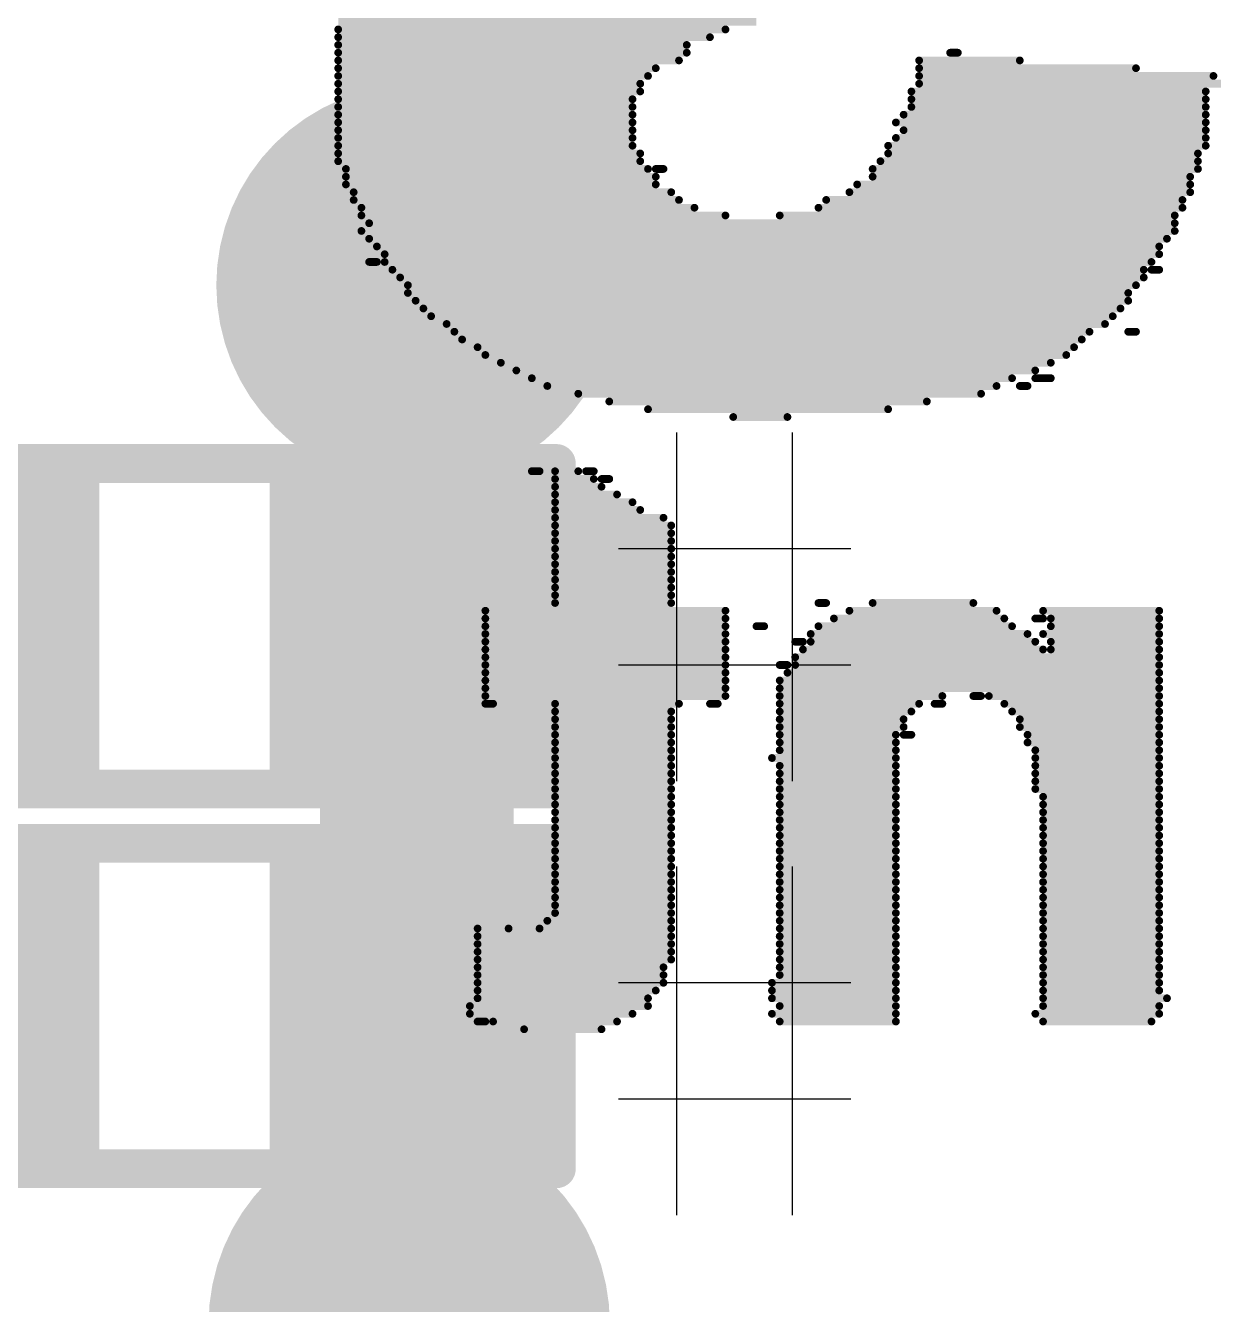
# Model space of a CAD drawing. Header units: millimetres. Extents: x 2.17 to 4.96, y 1.49 to 4.34.
# Drawn here: x 3.1675 to 3.3208, y 3.2885 to 3.4535 of the extents above; entities that cross this region are included whole.
import ezdxf

# ---------------------------------------------------------------- set-up
doc = ezdxf.new("R2010")
doc.units = ezdxf.units.MM
doc.header["$MEASUREMENT"] = 0
for name, color, linetype in [('BottomLayer', 5, 'Continuous'), ('BottomOverlay', 54, 'Continuous'), ('InternalPlane1', 76, 'Continuous'), ('InternalPlane2', 16, 'Continuous'), ('Mechanical2', 216, 'Continuous'), ('MultiLayer', 9, 'Continuous'), ('TopLayer', 1, 'Continuous'), ('TopOverlay', 2, 'Continuous'), ('TopPaste', 8, 'Continuous'), ('TopSolder', 216, 'Continuous'), ('ViaHoleLayer', 16, 'Continuous')]:
    doc.layers.add(name, color=color, linetype=linetype)

# ---------------------------------------------------------------- blocks, each defined once
blk = doc.blocks.new('R__0603_20')
at = {"layer": 'TopLayer'}
for points in [[(-0.045, 0.0175), (-0.045, -0.0175), (-0.015, 0.0175), (-0.015, -0.0175)], [(0.015, 0.0175), (0.015, -0.0175), (0.045, 0.0175), (0.045, -0.0175)]]:
    blk.add_solid(points, dxfattribs=at)
at = {"layer": 'TopOverlay', "const_width": 0.005}
for points in [[(-0.048, 0.021), (0.048, 0.021)], [(-0.048, -0.021), (-0.048, 0.021)], [(0.048, -0.021), (0.048, 0.021)], [(-0.048, -0.021), (0.048, -0.021)]]:
    blk.add_lwpolyline(points, dxfattribs=at)
at = {"layer": 'TopOverlay', "const_width": 0.0025}
for points in [[(-0.04925, 0.021, 1), (-0.04675, 0.021, 1)], [(-0.04925, 0.021, 1), (-0.04675, 0.021, 1)], [(0.04675, 0.021, 1), (0.04925, 0.021, 1)], [(0.04675, 0.021, 1), (0.04925, 0.021, 1)], [(-0.04925, -0.021, 1), (-0.04675, -0.021, 1)], [(-0.04925, -0.021, 1), (-0.04675, -0.021, 1)], [(0.04675, -0.021, 1), (0.04925, -0.021, 1)], [(0.04675, -0.021, 1), (0.04925, -0.021, 1)]]:
    blk.add_lwpolyline(points, format="xyb", close=True, dxfattribs=at)
at = {"layer": 'TopPaste'}
for points in [[(-0.045, 0.0175), (-0.045, -0.0175), (-0.015, 0.0175), (-0.015, -0.0175)], [(0.015, 0.0175), (0.015, -0.0175), (0.045, 0.0175), (0.045, -0.0175)]]:
    blk.add_solid(points, dxfattribs=at)
at = {"layer": 'TopSolder'}
for points in [[(-0.049, 0.0215), (-0.049, -0.0215), (-0.011, 0.0215), (-0.011, -0.0215)], [(0.011, 0.0215), (0.011, -0.0215), (0.049, 0.0215), (0.049, -0.0215)]]:
    blk.add_solid(points, dxfattribs=at)
blk = doc.blocks.new('R__0603_24')
at = {"layer": 'TopLayer'}
for points in [[(-0.045, 0.0175), (-0.045, -0.0175), (-0.015, 0.0175), (-0.015, -0.0175)], [(0.015, 0.0175), (0.015, -0.0175), (0.045, 0.0175), (0.045, -0.0175)]]:
    blk.add_solid(points, dxfattribs=at)
at = {"layer": 'TopOverlay', "const_width": 0.005}
for points in [[(-0.048, 0.021), (0.048, 0.021)], [(-0.048, -0.021), (-0.048, 0.021)], [(0.048, -0.021), (0.048, 0.021)], [(-0.048, -0.021), (0.048, -0.021)]]:
    blk.add_lwpolyline(points, dxfattribs=at)
at = {"layer": 'TopOverlay', "const_width": 0.0025}
for points in [[(-0.04925, 0.021, 1), (-0.04675, 0.021, 1)], [(-0.04925, 0.021, 1), (-0.04675, 0.021, 1)], [(0.04675, 0.021, 1), (0.04925, 0.021, 1)], [(0.04675, 0.021, 1), (0.04925, 0.021, 1)], [(-0.04925, -0.021, 1), (-0.04675, -0.021, 1)], [(-0.04925, -0.021, 1), (-0.04675, -0.021, 1)], [(0.04675, -0.021, 1), (0.04925, -0.021, 1)], [(0.04675, -0.021, 1), (0.04925, -0.021, 1)]]:
    blk.add_lwpolyline(points, format="xyb", close=True, dxfattribs=at)
at = {"layer": 'TopPaste'}
for points in [[(-0.045, 0.0175), (-0.045, -0.0175), (-0.015, 0.0175), (-0.015, -0.0175)], [(0.015, 0.0175), (0.015, -0.0175), (0.045, 0.0175), (0.045, -0.0175)]]:
    blk.add_solid(points, dxfattribs=at)
at = {"layer": 'TopSolder'}
for points in [[(-0.049, 0.0215), (-0.049, -0.0215), (-0.011, 0.0215), (-0.011, -0.0215)], [(0.011, 0.0215), (0.011, -0.0215), (0.049, 0.0215), (0.049, -0.0215)]]:
    blk.add_solid(points, dxfattribs=at)

msp = doc.modelspace()

# ---------------------------------------------------------------- linework, layer by layer
at = {"layer": 'BottomLayer', "const_width": 0.01181}
for points in [[(3.21209, 3.42, 1), (3.22391, 3.42, 1)], [(3.21109, 3.286, 1), (3.22291, 3.286, 1)]]:
    msp.add_lwpolyline(points, format="xyb", close=True, dxfattribs=at)
at = {"layer": 'BottomOverlay', "const_width": 0.001}
for points in [[(3.20783, 3.454), (3.26183, 3.454)], [(3.20783, 3.453), (3.25783, 3.453)], [(3.20783, 3.452), (3.25583, 3.452)], [(3.20783, 3.451), (3.25283, 3.451)], [(3.20783, 3.45), (3.25283, 3.45)], [(3.28683, 3.45), (3.28783, 3.45)], [(3.20783, 3.449), (3.25183, 3.449)], [(3.28283, 3.449), (3.29583, 3.449)], [(3.20783, 3.448), (3.24883, 3.448)], [(3.20783, 3.447), (3.24783, 3.447)], [(3.28283, 3.448), (3.31083, 3.448)], [(3.28283, 3.447), (3.32083, 3.447)], [(3.20783, 3.446), (3.24683, 3.446)], [(3.20783, 3.445), (3.24683, 3.445)], [(3.28183, 3.445), (3.31983, 3.445)], [(3.28283, 3.446), (3.32183, 3.446)], [(3.20783, 3.444), (3.24583, 3.444)], [(3.28183, 3.444), (3.31983, 3.444)], [(3.20783, 3.443), (3.24583, 3.443)], [(3.20783, 3.442), (3.24583, 3.442)], [(3.28083, 3.442), (3.31983, 3.442)], [(3.28183, 3.443), (3.31983, 3.443)], [(3.20783, 3.441), (3.24583, 3.441)], [(3.20783, 3.44), (3.24583, 3.44)], [(3.27983, 3.441), (3.31983, 3.441)], [(3.28083, 3.44), (3.31983, 3.44)], [(3.20783, 3.439), (3.24583, 3.439)], [(3.27983, 3.439), (3.31983, 3.439)], [(3.20783, 3.438), (3.24583, 3.438)], [(3.20783, 3.437), (3.24683, 3.437)], [(3.27883, 3.438), (3.31983, 3.438)], [(3.27883, 3.437), (3.31883, 3.437)], [(3.20783, 3.436), (3.24683, 3.436)], [(3.20883, 3.435), (3.24783, 3.435)], [(3.24883, 3.435), (3.24983, 3.435)], [(3.27683, 3.435), (3.31883, 3.435)], [(3.27783, 3.436), (3.31883, 3.436)], [(3.20883, 3.434), (3.24883, 3.434)], [(3.27683, 3.434), (3.31783, 3.434)], [(3.20883, 3.433), (3.24883, 3.433)], [(3.20983, 3.432), (3.25083, 3.432)], [(3.27383, 3.432), (3.31783, 3.432)], [(3.27483, 3.433), (3.31783, 3.433)], [(3.20983, 3.431), (3.25183, 3.431)], [(3.21083, 3.43), (3.25383, 3.43)], [(3.26983, 3.43), (3.31683, 3.43)], [(3.27083, 3.431), (3.31683, 3.431)], [(3.21083, 3.429), (3.25783, 3.429)], [(3.26483, 3.429), (3.31583, 3.429)], [(3.21083, 3.427), (3.31583, 3.427)], [(3.21183, 3.428), (3.31583, 3.428)], [(3.21183, 3.426), (3.31483, 3.426)], [(3.21283, 3.425), (3.31383, 3.425)], [(3.21383, 3.424), (3.31383, 3.424)], [(3.21183, 3.423), (3.21283, 3.423)], [(3.21383, 3.423), (3.31283, 3.423)], [(3.21483, 3.422), (3.31183, 3.422)], [(3.31283, 3.422), (3.31383, 3.422)], [(3.21583, 3.421), (3.31183, 3.421)], [(3.21683, 3.42), (3.31083, 3.42)], [(3.21683, 3.419), (3.30983, 3.419)], [(3.21783, 3.418), (3.30983, 3.418)], [(3.21883, 3.417), (3.30883, 3.417)], [(3.21983, 3.416), (3.30783, 3.416)], [(3.22183, 3.415), (3.30683, 3.415)], [(3.22283, 3.414), (3.30483, 3.414)], [(3.30983, 3.414), (3.31083, 3.414)], [(3.22383, 3.413), (3.30383, 3.413)], [(3.22583, 3.412), (3.30283, 3.412)], [(3.22683, 3.411), (3.30183, 3.411)], [(3.22883, 3.41), (3.29983, 3.41)], [(3.23083, 3.409), (3.29783, 3.409)], [(3.23283, 3.408), (3.29483, 3.408)], [(3.23483, 3.407), (3.29283, 3.407)], [(3.29583, 3.407), (3.29683, 3.407)], [(3.29783, 3.408), (3.29983, 3.408)], [(3.23883, 3.406), (3.29083, 3.406)], [(3.24283, 3.405), (3.28383, 3.405)], [(3.24783, 3.404), (3.27883, 3.404)], [(3.25883, 3.403), (3.26583, 3.403)], [(3.23283, 3.396), (3.23383, 3.396)], [(3.23583, 3.396), (3.23883, 3.396)], [(3.23983, 3.396), (3.24083, 3.396)], [(3.23583, 3.395), (3.24083, 3.395)], [(3.23583, 3.394), (3.24183, 3.394)], [(3.24183, 3.395), (3.24283, 3.395)], [(3.23583, 3.393), (3.24383, 3.393)], [(3.23583, 3.392), (3.24583, 3.392)], [(3.23583, 3.391), (3.24683, 3.391)], [(3.23583, 3.39), (3.24983, 3.39)], [(3.23583, 3.389), (3.25083, 3.389)], [(3.23583, 3.388), (3.25083, 3.388)], [(3.23583, 3.387), (3.25083, 3.387)], [(3.23583, 3.386), (3.25083, 3.386)], [(3.23583, 3.385), (3.25083, 3.385)], [(3.23583, 3.384), (3.25083, 3.384)], [(3.23583, 3.383), (3.25083, 3.383)], [(3.23583, 3.382), (3.25083, 3.382)], [(3.23583, 3.381), (3.25083, 3.381)], [(3.23583, 3.38), (3.25083, 3.38)], [(3.23583, 3.379), (3.25083, 3.379)], [(3.26983, 3.379), (3.27083, 3.379)], [(3.27683, 3.379), (3.28983, 3.379)], [(3.22683, 3.378), (3.25783, 3.378)], [(3.27383, 3.378), (3.29283, 3.378)], [(3.29883, 3.378), (3.31383, 3.378)], [(3.22683, 3.377), (3.25783, 3.377)], [(3.22683, 3.376), (3.25783, 3.376)], [(3.26183, 3.376), (3.26283, 3.376)], [(3.26983, 3.376), (3.29483, 3.376)], [(3.27183, 3.377), (3.29383, 3.377)], [(3.29783, 3.377), (3.29883, 3.377)], [(3.29983, 3.377), (3.31383, 3.377)], [(3.29983, 3.376), (3.31383, 3.376)], [(3.22683, 3.375), (3.25783, 3.375)], [(3.22683, 3.374), (3.25783, 3.374)], [(3.26683, 3.374), (3.26783, 3.374)], [(3.26883, 3.375), (3.29683, 3.375)], [(3.26883, 3.374), (3.29783, 3.374)], [(3.29883, 3.375), (3.31383, 3.375)], [(3.29983, 3.374), (3.31383, 3.374)], [(3.22683, 3.373), (3.25783, 3.373)], [(3.26783, 3.373), (3.29883, 3.373)], [(3.29983, 3.373), (3.31383, 3.373)], [(3.22683, 3.372), (3.25783, 3.372)], [(3.22683, 3.371), (3.25783, 3.371)], [(3.26483, 3.371), (3.26583, 3.371)], [(3.26683, 3.372), (3.31383, 3.372)], [(3.26683, 3.371), (3.31383, 3.371)], [(3.22683, 3.37), (3.25783, 3.37)], [(3.22683, 3.369), (3.25783, 3.369)], [(3.26483, 3.369), (3.31383, 3.369)], [(3.26583, 3.37), (3.31383, 3.37)], [(3.22683, 3.368), (3.25783, 3.368)], [(3.26483, 3.368), (3.31383, 3.368)], [(3.22683, 3.367), (3.25783, 3.367)], [(3.22683, 3.366), (3.22783, 3.366)], [(3.23583, 3.366), (3.25183, 3.366)], [(3.25583, 3.366), (3.25683, 3.366)], [(3.26483, 3.367), (3.28583, 3.367)], [(3.26483, 3.366), (3.28283, 3.366)], [(3.28483, 3.366), (3.28583, 3.366)], [(3.28983, 3.367), (3.29083, 3.367)], [(3.29183, 3.367), (3.31383, 3.367)], [(3.29383, 3.366), (3.31383, 3.366)], [(3.23583, 3.365), (3.25083, 3.365)], [(3.23583, 3.364), (3.25083, 3.364)], [(3.26483, 3.365), (3.28183, 3.365)], [(3.26483, 3.364), (3.28083, 3.364)], [(3.29483, 3.365), (3.31383, 3.365)], [(3.29583, 3.364), (3.31383, 3.364)], [(3.23583, 3.363), (3.25083, 3.363)], [(3.26483, 3.363), (3.28083, 3.363)], [(3.29583, 3.363), (3.31383, 3.363)], [(3.23583, 3.362), (3.25083, 3.362)], [(3.23583, 3.361), (3.25083, 3.361)], [(3.26483, 3.362), (3.27983, 3.362)], [(3.26483, 3.361), (3.27983, 3.361)], [(3.28083, 3.362), (3.28183, 3.362)], [(3.29683, 3.362), (3.31383, 3.362)], [(3.29683, 3.361), (3.31383, 3.361)], [(3.23583, 3.36), (3.25083, 3.36)], [(3.23583, 3.359), (3.25083, 3.359)], [(3.26383, 3.359), (3.27983, 3.359)], [(3.26483, 3.36), (3.27983, 3.36)], [(3.29783, 3.36), (3.31383, 3.36)], [(3.29783, 3.359), (3.31383, 3.359)], [(3.23583, 3.358), (3.25083, 3.358)], [(3.26483, 3.358), (3.27983, 3.358)], [(3.29783, 3.358), (3.31383, 3.358)], [(3.23583, 3.357), (3.25083, 3.357)], [(3.23583, 3.356), (3.25083, 3.356)], [(3.26483, 3.357), (3.27983, 3.357)], [(3.26483, 3.356), (3.27983, 3.356)], [(3.29783, 3.357), (3.31383, 3.357)], [(3.29783, 3.356), (3.31383, 3.356)], [(3.23583, 3.355), (3.25083, 3.355)], [(3.23583, 3.354), (3.25083, 3.354)], [(3.26483, 3.355), (3.27983, 3.355)], [(3.26483, 3.354), (3.27983, 3.354)], [(3.29783, 3.355), (3.31383, 3.355)], [(3.29883, 3.354), (3.31383, 3.354)], [(3.23583, 3.353), (3.25083, 3.353)], [(3.26483, 3.353), (3.27983, 3.353)], [(3.29883, 3.353), (3.31383, 3.353)], [(3.23583, 3.352), (3.25083, 3.352)], [(3.23583, 3.351), (3.25083, 3.351)], [(3.26483, 3.352), (3.27983, 3.352)], [(3.26483, 3.351), (3.27983, 3.351)], [(3.29883, 3.352), (3.31383, 3.352)], [(3.29883, 3.351), (3.31383, 3.351)], [(3.23583, 3.35), (3.25083, 3.35)], [(3.26483, 3.35), (3.27983, 3.35)], [(3.29883, 3.35), (3.31383, 3.35)], [(3.23583, 3.349), (3.25083, 3.349)], [(3.23583, 3.348), (3.25083, 3.348)], [(3.26483, 3.349), (3.27983, 3.349)], [(3.26483, 3.348), (3.27983, 3.348)], [(3.29883, 3.349), (3.31383, 3.349)], [(3.29883, 3.348), (3.31383, 3.348)], [(3.23583, 3.347), (3.25083, 3.347)], [(3.23583, 3.346), (3.25083, 3.346)], [(3.26483, 3.347), (3.27983, 3.347)], [(3.26483, 3.346), (3.27983, 3.346)], [(3.29883, 3.347), (3.31383, 3.347)], [(3.29883, 3.346), (3.31383, 3.346)], [(3.23583, 3.345), (3.25083, 3.345)], [(3.26483, 3.345), (3.27983, 3.345)], [(3.29883, 3.345), (3.31383, 3.345)], [(3.23583, 3.344), (3.25083, 3.344)], [(3.23583, 3.343), (3.25083, 3.343)], [(3.26483, 3.344), (3.27983, 3.344)], [(3.26483, 3.343), (3.27983, 3.343)], [(3.29883, 3.344), (3.31383, 3.344)], [(3.29883, 3.343), (3.31383, 3.343)], [(3.23583, 3.342), (3.25083, 3.342)], [(3.23583, 3.341), (3.25083, 3.341)], [(3.26483, 3.342), (3.27983, 3.342)], [(3.26483, 3.341), (3.27983, 3.341)], [(3.29883, 3.342), (3.31383, 3.342)], [(3.29883, 3.341), (3.31383, 3.341)], [(3.23583, 3.34), (3.25083, 3.34)], [(3.26483, 3.34), (3.27983, 3.34)], [(3.29883, 3.34), (3.31383, 3.34)], [(3.23483, 3.338), (3.25083, 3.338)], [(3.23583, 3.339), (3.25083, 3.339)], [(3.26483, 3.339), (3.27983, 3.339)], [(3.26483, 3.338), (3.27983, 3.338)], [(3.29883, 3.339), (3.31383, 3.339)], [(3.29883, 3.338), (3.31383, 3.338)], [(3.22583, 3.337), (3.22983, 3.337)], [(3.22583, 3.336), (3.25083, 3.336)], [(3.23383, 3.337), (3.25083, 3.337)], [(3.26483, 3.337), (3.27983, 3.337)], [(3.26483, 3.336), (3.27983, 3.336)], [(3.29883, 3.337), (3.31383, 3.337)], [(3.29883, 3.336), (3.31383, 3.336)], [(3.22583, 3.335), (3.25083, 3.335)], [(3.26483, 3.335), (3.27983, 3.335)], [(3.29883, 3.335), (3.31383, 3.335)], [(3.22583, 3.334), (3.25083, 3.334)], [(3.22583, 3.333), (3.25083, 3.333)], [(3.26483, 3.334), (3.27983, 3.334)], [(3.26483, 3.333), (3.27983, 3.333)], [(3.29883, 3.334), (3.31383, 3.334)], [(3.29883, 3.333), (3.31383, 3.333)], [(3.22583, 3.332), (3.24983, 3.332)], [(3.22583, 3.331), (3.24983, 3.331)], [(3.26483, 3.332), (3.27983, 3.332)], [(3.26483, 3.331), (3.27983, 3.331)], [(3.29883, 3.332), (3.31383, 3.332)], [(3.29883, 3.331), (3.31383, 3.331)], [(3.22583, 3.33), (3.24983, 3.33)], [(3.26383, 3.33), (3.27983, 3.33)], [(3.29883, 3.33), (3.31383, 3.33)], [(3.22583, 3.329), (3.24883, 3.329)], [(3.22583, 3.328), (3.24783, 3.328)], [(3.26383, 3.329), (3.27983, 3.329)], [(3.26383, 3.328), (3.27983, 3.328)], [(3.29883, 3.329), (3.31383, 3.329)], [(3.29883, 3.328), (3.31483, 3.328)], [(3.22483, 3.327), (3.24783, 3.327)], [(3.22483, 3.326), (3.24583, 3.326)], [(3.26383, 3.326), (3.27983, 3.326)], [(3.26483, 3.327), (3.27983, 3.327)], [(3.29783, 3.326), (3.31383, 3.326)], [(3.29883, 3.327), (3.31383, 3.327)], [(3.22583, 3.325), (3.22683, 3.325)], [(3.22783, 3.325), (3.24383, 3.325)], [(3.26483, 3.325), (3.27983, 3.325)], [(3.29883, 3.325), (3.31283, 3.325)], [(3.23183, 3.324), (3.24183, 3.324)]]:
    msp.add_lwpolyline(points, dxfattribs=at)
at = {"layer": 'BottomOverlay', "const_width": 0.0005}
for points in [[(3.20758, 3.453, 1), (3.20808, 3.453, 1)], [(3.25758, 3.453, 1), (3.25808, 3.453, 1)], [(3.20758, 3.452, 1), (3.20808, 3.452, 1)], [(3.25558, 3.452, 1), (3.25608, 3.452, 1)], [(3.20758, 3.451, 1), (3.20808, 3.451, 1)], [(3.20758, 3.45, 1), (3.20808, 3.45, 1)], [(3.25258, 3.451, 1), (3.25308, 3.451, 1)], [(3.25258, 3.45, 1), (3.25308, 3.45, 1)], [(3.28658, 3.45, 1), (3.28708, 3.45, 1)], [(3.28758, 3.45, 1), (3.28808, 3.45, 1)], [(3.20758, 3.449, 1), (3.20808, 3.449, 1)], [(3.25158, 3.449, 1), (3.25208, 3.449, 1)], [(3.28258, 3.449, 1), (3.28308, 3.449, 1)], [(3.29558, 3.449, 1), (3.29608, 3.449, 1)], [(3.20758, 3.448, 1), (3.20808, 3.448, 1)], [(3.20758, 3.447, 1), (3.20808, 3.447, 1)], [(3.24758, 3.447, 1), (3.24808, 3.447, 1)], [(3.24858, 3.448, 1), (3.24908, 3.448, 1)], [(3.28258, 3.448, 1), (3.28308, 3.448, 1)], [(3.28258, 3.447, 1), (3.28308, 3.447, 1)], [(3.31058, 3.448, 1), (3.31108, 3.448, 1)], [(3.32058, 3.447, 1), (3.32108, 3.447, 1)], [(3.20758, 3.446, 1), (3.20808, 3.446, 1)], [(3.20758, 3.445, 1), (3.20808, 3.445, 1)], [(3.24658, 3.446, 1), (3.24708, 3.446, 1)], [(3.24658, 3.445, 1), (3.24708, 3.445, 1)], [(3.28158, 3.445, 1), (3.28208, 3.445, 1)], [(3.28258, 3.446, 1), (3.28308, 3.446, 1)], [(3.31958, 3.445, 1), (3.32008, 3.445, 1)], [(3.20758, 3.444, 1), (3.20808, 3.444, 1)], [(3.24558, 3.444, 1), (3.24608, 3.444, 1)], [(3.28158, 3.444, 1), (3.28208, 3.444, 1)], [(3.31958, 3.444, 1), (3.32008, 3.444, 1)], [(3.20758, 3.443, 1), (3.20808, 3.443, 1)], [(3.20758, 3.442, 1), (3.20808, 3.442, 1)], [(3.24558, 3.443, 1), (3.24608, 3.443, 1)], [(3.24558, 3.442, 1), (3.24608, 3.442, 1)], [(3.28058, 3.442, 1), (3.28108, 3.442, 1)], [(3.28158, 3.443, 1), (3.28208, 3.443, 1)], [(3.31958, 3.443, 1), (3.32008, 3.443, 1)], [(3.31958, 3.442, 1), (3.32008, 3.442, 1)], [(3.20758, 3.441, 1), (3.20808, 3.441, 1)], [(3.20758, 3.44, 1), (3.20808, 3.44, 1)], [(3.24558, 3.441, 1), (3.24608, 3.441, 1)], [(3.24558, 3.44, 1), (3.24608, 3.44, 1)], [(3.27958, 3.441, 1), (3.28008, 3.441, 1)], [(3.28058, 3.44, 1), (3.28108, 3.44, 1)], [(3.31958, 3.441, 1), (3.32008, 3.441, 1)], [(3.31958, 3.44, 1), (3.32008, 3.44, 1)], [(3.20758, 3.439, 1), (3.20808, 3.439, 1)], [(3.24558, 3.439, 1), (3.24608, 3.439, 1)], [(3.27958, 3.439, 1), (3.28008, 3.439, 1)], [(3.31958, 3.439, 1), (3.32008, 3.439, 1)], [(3.20758, 3.438, 1), (3.20808, 3.438, 1)], [(3.20758, 3.437, 1), (3.20808, 3.437, 1)], [(3.24558, 3.438, 1), (3.24608, 3.438, 1)], [(3.24658, 3.437, 1), (3.24708, 3.437, 1)], [(3.27858, 3.438, 1), (3.27908, 3.438, 1)], [(3.27858, 3.437, 1), (3.27908, 3.437, 1)], [(3.31858, 3.437, 1), (3.31908, 3.437, 1)], [(3.31958, 3.438, 1), (3.32008, 3.438, 1)], [(3.20758, 3.436, 1), (3.20808, 3.436, 1)], [(3.20858, 3.435, 1), (3.20908, 3.435, 1)], [(3.24658, 3.436, 1), (3.24708, 3.436, 1)], [(3.24758, 3.435, 1), (3.24808, 3.435, 1)], [(3.24858, 3.435, 1), (3.24908, 3.435, 1)], [(3.24958, 3.435, 1), (3.25008, 3.435, 1)], [(3.27658, 3.435, 1), (3.27708, 3.435, 1)], [(3.27758, 3.436, 1), (3.27808, 3.436, 1)], [(3.31858, 3.436, 1), (3.31908, 3.436, 1)], [(3.31858, 3.435, 1), (3.31908, 3.435, 1)], [(3.20858, 3.434, 1), (3.20908, 3.434, 1)], [(3.24858, 3.434, 1), (3.24908, 3.434, 1)], [(3.27658, 3.434, 1), (3.27708, 3.434, 1)], [(3.31758, 3.434, 1), (3.31808, 3.434, 1)], [(3.20858, 3.433, 1), (3.20908, 3.433, 1)], [(3.20958, 3.432, 1), (3.21008, 3.432, 1)], [(3.24858, 3.433, 1), (3.24908, 3.433, 1)], [(3.25058, 3.432, 1), (3.25108, 3.432, 1)], [(3.27358, 3.432, 1), (3.27408, 3.432, 1)], [(3.27458, 3.433, 1), (3.27508, 3.433, 1)], [(3.31758, 3.433, 1), (3.31808, 3.433, 1)], [(3.31758, 3.432, 1), (3.31808, 3.432, 1)], [(3.20958, 3.431, 1), (3.21008, 3.431, 1)], [(3.21058, 3.43, 1), (3.21108, 3.43, 1)], [(3.25158, 3.431, 1), (3.25208, 3.431, 1)], [(3.25358, 3.43, 1), (3.25408, 3.43, 1)], [(3.26958, 3.43, 1), (3.27008, 3.43, 1)], [(3.27058, 3.431, 1), (3.27108, 3.431, 1)], [(3.31658, 3.431, 1), (3.31708, 3.431, 1)], [(3.31658, 3.43, 1), (3.31708, 3.43, 1)], [(3.21058, 3.429, 1), (3.21108, 3.429, 1)], [(3.25758, 3.429, 1), (3.25808, 3.429, 1)], [(3.26458, 3.429, 1), (3.26508, 3.429, 1)], [(3.31558, 3.429, 1), (3.31608, 3.429, 1)], [(3.21058, 3.427, 1), (3.21108, 3.427, 1)], [(3.21158, 3.428, 1), (3.21208, 3.428, 1)], [(3.31558, 3.428, 1), (3.31608, 3.428, 1)], [(3.31558, 3.427, 1), (3.31608, 3.427, 1)], [(3.21158, 3.426, 1), (3.21208, 3.426, 1)], [(3.21258, 3.425, 1), (3.21308, 3.425, 1)], [(3.31358, 3.425, 1), (3.31408, 3.425, 1)], [(3.31458, 3.426, 1), (3.31508, 3.426, 1)], [(3.21358, 3.424, 1), (3.21408, 3.424, 1)], [(3.31358, 3.424, 1), (3.31408, 3.424, 1)], [(3.21158, 3.423, 1), (3.21208, 3.423, 1)], [(3.21258, 3.423, 1), (3.21308, 3.423, 1)], [(3.21358, 3.423, 1), (3.21408, 3.423, 1)], [(3.21458, 3.422, 1), (3.21508, 3.422, 1)], [(3.31158, 3.422, 1), (3.31208, 3.422, 1)], [(3.31258, 3.423, 1), (3.31308, 3.423, 1)], [(3.31258, 3.422, 1), (3.31308, 3.422, 1)], [(3.31358, 3.422, 1), (3.31408, 3.422, 1)], [(3.21558, 3.421, 1), (3.21608, 3.421, 1)], [(3.21658, 3.42, 1), (3.21708, 3.42, 1)], [(3.31058, 3.42, 1), (3.31108, 3.42, 1)], [(3.31158, 3.421, 1), (3.31208, 3.421, 1)], [(3.21658, 3.419, 1), (3.21708, 3.419, 1)], [(3.30958, 3.419, 1), (3.31008, 3.419, 1)], [(3.21758, 3.418, 1), (3.21808, 3.418, 1)], [(3.21858, 3.417, 1), (3.21908, 3.417, 1)], [(3.30858, 3.417, 1), (3.30908, 3.417, 1)], [(3.30958, 3.418, 1), (3.31008, 3.418, 1)], [(3.21958, 3.416, 1), (3.22008, 3.416, 1)], [(3.30758, 3.416, 1), (3.30808, 3.416, 1)], [(3.22158, 3.415, 1), (3.22208, 3.415, 1)], [(3.22258, 3.414, 1), (3.22308, 3.414, 1)], [(3.30458, 3.414, 1), (3.30508, 3.414, 1)], [(3.30658, 3.415, 1), (3.30708, 3.415, 1)], [(3.30958, 3.414, 1), (3.31008, 3.414, 1)], [(3.31058, 3.414, 1), (3.31108, 3.414, 1)], [(3.22358, 3.413, 1), (3.22408, 3.413, 1)], [(3.22558, 3.412, 1), (3.22608, 3.412, 1)], [(3.30258, 3.412, 1), (3.30308, 3.412, 1)], [(3.30358, 3.413, 1), (3.30408, 3.413, 1)], [(3.22658, 3.411, 1), (3.22708, 3.411, 1)], [(3.30158, 3.411, 1), (3.30208, 3.411, 1)], [(3.22858, 3.41, 1), (3.22908, 3.41, 1)], [(3.23058, 3.409, 1), (3.23108, 3.409, 1)], [(3.29758, 3.409, 1), (3.29808, 3.409, 1)], [(3.29958, 3.41, 1), (3.30008, 3.41, 1)], [(3.23258, 3.408, 1), (3.23308, 3.408, 1)], [(3.23458, 3.407, 1), (3.23508, 3.407, 1)], [(3.29258, 3.407, 1), (3.29308, 3.407, 1)], [(3.29458, 3.408, 1), (3.29508, 3.408, 1)], [(3.29558, 3.407, 1), (3.29608, 3.407, 1)], [(3.29658, 3.407, 1), (3.29708, 3.407, 1)], [(3.29758, 3.408, 1), (3.29808, 3.408, 1)], [(3.29958, 3.408, 1), (3.30008, 3.408, 1)], [(3.23858, 3.406, 1), (3.23908, 3.406, 1)], [(3.29058, 3.406, 1), (3.29108, 3.406, 1)], [(3.24258, 3.405, 1), (3.24308, 3.405, 1)], [(3.24758, 3.404, 1), (3.24808, 3.404, 1)], [(3.27858, 3.404, 1), (3.27908, 3.404, 1)], [(3.28358, 3.405, 1), (3.28408, 3.405, 1)], [(3.25858, 3.403, 1), (3.25908, 3.403, 1)], [(3.26558, 3.403, 1), (3.26608, 3.403, 1)], [(3.23258, 3.396, 1), (3.23308, 3.396, 1)], [(3.23358, 3.396, 1), (3.23408, 3.396, 1)], [(3.23558, 3.396, 1), (3.23608, 3.396, 1)], [(3.23858, 3.396, 1), (3.23908, 3.396, 1)], [(3.23958, 3.396, 1), (3.24008, 3.396, 1)], [(3.24058, 3.396, 1), (3.24108, 3.396, 1)], [(3.23558, 3.395, 1), (3.23608, 3.395, 1)], [(3.23558, 3.394, 1), (3.23608, 3.394, 1)], [(3.24058, 3.395, 1), (3.24108, 3.395, 1)], [(3.24158, 3.395, 1), (3.24208, 3.395, 1)], [(3.24158, 3.394, 1), (3.24208, 3.394, 1)], [(3.24258, 3.395, 1), (3.24308, 3.395, 1)], [(3.23558, 3.393, 1), (3.23608, 3.393, 1)], [(3.23558, 3.392, 1), (3.23608, 3.392, 1)], [(3.24358, 3.393, 1), (3.24408, 3.393, 1)], [(3.24558, 3.392, 1), (3.24608, 3.392, 1)], [(3.23558, 3.391, 1), (3.23608, 3.391, 1)], [(3.24658, 3.391, 1), (3.24708, 3.391, 1)], [(3.23558, 3.39, 1), (3.23608, 3.39, 1)], [(3.23558, 3.389, 1), (3.23608, 3.389, 1)], [(3.24958, 3.39, 1), (3.25008, 3.39, 1)], [(3.25058, 3.389, 1), (3.25108, 3.389, 1)], [(3.23558, 3.388, 1), (3.23608, 3.388, 1)], [(3.23558, 3.387, 1), (3.23608, 3.387, 1)], [(3.25058, 3.388, 1), (3.25108, 3.388, 1)], [(3.25058, 3.387, 1), (3.25108, 3.387, 1)], [(3.23558, 3.386, 1), (3.23608, 3.386, 1)], [(3.25058, 3.386, 1), (3.25108, 3.386, 1)], [(3.23558, 3.385, 1), (3.23608, 3.385, 1)], [(3.23558, 3.384, 1), (3.23608, 3.384, 1)], [(3.25058, 3.385, 1), (3.25108, 3.385, 1)], [(3.25058, 3.384, 1), (3.25108, 3.384, 1)], [(3.23558, 3.383, 1), (3.23608, 3.383, 1)], [(3.25058, 3.383, 1), (3.25108, 3.383, 1)], [(3.23558, 3.382, 1), (3.23608, 3.382, 1)], [(3.23558, 3.381, 1), (3.23608, 3.381, 1)], [(3.25058, 3.382, 1), (3.25108, 3.382, 1)], [(3.25058, 3.381, 1), (3.25108, 3.381, 1)], [(3.23558, 3.38, 1), (3.23608, 3.38, 1)], [(3.23558, 3.379, 1), (3.23608, 3.379, 1)], [(3.25058, 3.38, 1), (3.25108, 3.38, 1)], [(3.25058, 3.379, 1), (3.25108, 3.379, 1)], [(3.26958, 3.379, 1), (3.27008, 3.379, 1)], [(3.27058, 3.379, 1), (3.27108, 3.379, 1)], [(3.27658, 3.379, 1), (3.27708, 3.379, 1)], [(3.28958, 3.379, 1), (3.29008, 3.379, 1)], [(3.22658, 3.378, 1), (3.22708, 3.378, 1)], [(3.25758, 3.378, 1), (3.25808, 3.378, 1)], [(3.27358, 3.378, 1), (3.27408, 3.378, 1)], [(3.29258, 3.378, 1), (3.29308, 3.378, 1)], [(3.29858, 3.378, 1), (3.29908, 3.378, 1)], [(3.31358, 3.378, 1), (3.31408, 3.378, 1)], [(3.22658, 3.377, 1), (3.22708, 3.377, 1)], [(3.22658, 3.376, 1), (3.22708, 3.376, 1)], [(3.25758, 3.377, 1), (3.25808, 3.377, 1)], [(3.25758, 3.376, 1), (3.25808, 3.376, 1)], [(3.26158, 3.376, 1), (3.26208, 3.376, 1)], [(3.26258, 3.376, 1), (3.26308, 3.376, 1)], [(3.26958, 3.376, 1), (3.27008, 3.376, 1)], [(3.27158, 3.377, 1), (3.27208, 3.377, 1)], [(3.29358, 3.377, 1), (3.29408, 3.377, 1)], [(3.29458, 3.376, 1), (3.29508, 3.376, 1)], [(3.29758, 3.377, 1), (3.29808, 3.377, 1)], [(3.29858, 3.377, 1), (3.29908, 3.377, 1)], [(3.29958, 3.377, 1), (3.30008, 3.377, 1)], [(3.29958, 3.376, 1), (3.30008, 3.376, 1)], [(3.31358, 3.377, 1), (3.31408, 3.377, 1)], [(3.31358, 3.376, 1), (3.31408, 3.376, 1)], [(3.22658, 3.375, 1), (3.22708, 3.375, 1)], [(3.22658, 3.374, 1), (3.22708, 3.374, 1)], [(3.25758, 3.375, 1), (3.25808, 3.375, 1)], [(3.25758, 3.374, 1), (3.25808, 3.374, 1)], [(3.26658, 3.374, 1), (3.26708, 3.374, 1)], [(3.26758, 3.374, 1), (3.26808, 3.374, 1)], [(3.26858, 3.375, 1), (3.26908, 3.375, 1)], [(3.26858, 3.374, 1), (3.26908, 3.374, 1)], [(3.29658, 3.375, 1), (3.29708, 3.375, 1)], [(3.29758, 3.374, 1), (3.29808, 3.374, 1)], [(3.29858, 3.375, 1), (3.29908, 3.375, 1)], [(3.29958, 3.374, 1), (3.30008, 3.374, 1)], [(3.31358, 3.375, 1), (3.31408, 3.375, 1)], [(3.31358, 3.374, 1), (3.31408, 3.374, 1)], [(3.22658, 3.373, 1), (3.22708, 3.373, 1)], [(3.25758, 3.373, 1), (3.25808, 3.373, 1)], [(3.26758, 3.373, 1), (3.26808, 3.373, 1)], [(3.29858, 3.373, 1), (3.29908, 3.373, 1)], [(3.29958, 3.373, 1), (3.30008, 3.373, 1)], [(3.31358, 3.373, 1), (3.31408, 3.373, 1)], [(3.22658, 3.372, 1), (3.22708, 3.372, 1)], [(3.22658, 3.371, 1), (3.22708, 3.371, 1)], [(3.25758, 3.372, 1), (3.25808, 3.372, 1)], [(3.25758, 3.371, 1), (3.25808, 3.371, 1)], [(3.26458, 3.371, 1), (3.26508, 3.371, 1)], [(3.26558, 3.371, 1), (3.26608, 3.371, 1)], [(3.26658, 3.372, 1), (3.26708, 3.372, 1)], [(3.26658, 3.371, 1), (3.26708, 3.371, 1)], [(3.31358, 3.372, 1), (3.31408, 3.372, 1)], [(3.31358, 3.371, 1), (3.31408, 3.371, 1)], [(3.22658, 3.37, 1), (3.22708, 3.37, 1)], [(3.22658, 3.369, 1), (3.22708, 3.369, 1)], [(3.25758, 3.37, 1), (3.25808, 3.37, 1)], [(3.25758, 3.369, 1), (3.25808, 3.369, 1)], [(3.26458, 3.369, 1), (3.26508, 3.369, 1)], [(3.26558, 3.37, 1), (3.26608, 3.37, 1)], [(3.31358, 3.37, 1), (3.31408, 3.37, 1)], [(3.31358, 3.369, 1), (3.31408, 3.369, 1)], [(3.22658, 3.368, 1), (3.22708, 3.368, 1)], [(3.25758, 3.368, 1), (3.25808, 3.368, 1)], [(3.26458, 3.368, 1), (3.26508, 3.368, 1)], [(3.31358, 3.368, 1), (3.31408, 3.368, 1)], [(3.22658, 3.367, 1), (3.22708, 3.367, 1)], [(3.22658, 3.366, 1), (3.22708, 3.366, 1)], [(3.22758, 3.366, 1), (3.22808, 3.366, 1)], [(3.23558, 3.366, 1), (3.23608, 3.366, 1)], [(3.25158, 3.366, 1), (3.25208, 3.366, 1)], [(3.25558, 3.366, 1), (3.25608, 3.366, 1)], [(3.25658, 3.366, 1), (3.25708, 3.366, 1)], [(3.25758, 3.367, 1), (3.25808, 3.367, 1)], [(3.26458, 3.367, 1), (3.26508, 3.367, 1)], [(3.26458, 3.366, 1), (3.26508, 3.366, 1)], [(3.28258, 3.366, 1), (3.28308, 3.366, 1)], [(3.28458, 3.366, 1), (3.28508, 3.366, 1)], [(3.28558, 3.367, 1), (3.28608, 3.367, 1)], [(3.28558, 3.366, 1), (3.28608, 3.366, 1)], [(3.28958, 3.367, 1), (3.29008, 3.367, 1)], [(3.29058, 3.367, 1), (3.29108, 3.367, 1)], [(3.29158, 3.367, 1), (3.29208, 3.367, 1)], [(3.29358, 3.366, 1), (3.29408, 3.366, 1)], [(3.31358, 3.367, 1), (3.31408, 3.367, 1)], [(3.31358, 3.366, 1), (3.31408, 3.366, 1)], [(3.23558, 3.365, 1), (3.23608, 3.365, 1)], [(3.23558, 3.364, 1), (3.23608, 3.364, 1)], [(3.25058, 3.365, 1), (3.25108, 3.365, 1)], [(3.25058, 3.364, 1), (3.25108, 3.364, 1)], [(3.26458, 3.365, 1), (3.26508, 3.365, 1)], [(3.26458, 3.364, 1), (3.26508, 3.364, 1)], [(3.28058, 3.364, 1), (3.28108, 3.364, 1)], [(3.28158, 3.365, 1), (3.28208, 3.365, 1)], [(3.29458, 3.365, 1), (3.29508, 3.365, 1)], [(3.29558, 3.364, 1), (3.29608, 3.364, 1)], [(3.31358, 3.365, 1), (3.31408, 3.365, 1)], [(3.31358, 3.364, 1), (3.31408, 3.364, 1)], [(3.23558, 3.363, 1), (3.23608, 3.363, 1)], [(3.25058, 3.363, 1), (3.25108, 3.363, 1)], [(3.26458, 3.363, 1), (3.26508, 3.363, 1)], [(3.28058, 3.363, 1), (3.28108, 3.363, 1)], [(3.29558, 3.363, 1), (3.29608, 3.363, 1)], [(3.31358, 3.363, 1), (3.31408, 3.363, 1)], [(3.23558, 3.362, 1), (3.23608, 3.362, 1)], [(3.23558, 3.361, 1), (3.23608, 3.361, 1)], [(3.25058, 3.362, 1), (3.25108, 3.362, 1)], [(3.25058, 3.361, 1), (3.25108, 3.361, 1)], [(3.26458, 3.362, 1), (3.26508, 3.362, 1)], [(3.26458, 3.361, 1), (3.26508, 3.361, 1)], [(3.27958, 3.362, 1), (3.28008, 3.362, 1)], [(3.27958, 3.361, 1), (3.28008, 3.361, 1)], [(3.28058, 3.362, 1), (3.28108, 3.362, 1)], [(3.28158, 3.362, 1), (3.28208, 3.362, 1)], [(3.29658, 3.362, 1), (3.29708, 3.362, 1)], [(3.29658, 3.361, 1), (3.29708, 3.361, 1)], [(3.31358, 3.362, 1), (3.31408, 3.362, 1)], [(3.31358, 3.361, 1), (3.31408, 3.361, 1)], [(3.23558, 3.36, 1), (3.23608, 3.36, 1)], [(3.23558, 3.359, 1), (3.23608, 3.359, 1)], [(3.25058, 3.36, 1), (3.25108, 3.36, 1)], [(3.25058, 3.359, 1), (3.25108, 3.359, 1)], [(3.26358, 3.359, 1), (3.26408, 3.359, 1)], [(3.26458, 3.36, 1), (3.26508, 3.36, 1)], [(3.27958, 3.36, 1), (3.28008, 3.36, 1)], [(3.27958, 3.359, 1), (3.28008, 3.359, 1)], [(3.29758, 3.36, 1), (3.29808, 3.36, 1)], [(3.29758, 3.359, 1), (3.29808, 3.359, 1)], [(3.31358, 3.36, 1), (3.31408, 3.36, 1)], [(3.31358, 3.359, 1), (3.31408, 3.359, 1)], [(3.23558, 3.358, 1), (3.23608, 3.358, 1)], [(3.25058, 3.358, 1), (3.25108, 3.358, 1)], [(3.26458, 3.358, 1), (3.26508, 3.358, 1)], [(3.27958, 3.358, 1), (3.28008, 3.358, 1)], [(3.29758, 3.358, 1), (3.29808, 3.358, 1)], [(3.31358, 3.358, 1), (3.31408, 3.358, 1)], [(3.23558, 3.357, 1), (3.23608, 3.357, 1)], [(3.23558, 3.356, 1), (3.23608, 3.356, 1)], [(3.25058, 3.357, 1), (3.25108, 3.357, 1)], [(3.25058, 3.356, 1), (3.25108, 3.356, 1)], [(3.26458, 3.357, 1), (3.26508, 3.357, 1)], [(3.26458, 3.356, 1), (3.26508, 3.356, 1)], [(3.27958, 3.357, 1), (3.28008, 3.357, 1)], [(3.27958, 3.356, 1), (3.28008, 3.356, 1)], [(3.29758, 3.357, 1), (3.29808, 3.357, 1)], [(3.29758, 3.356, 1), (3.29808, 3.356, 1)], [(3.31358, 3.357, 1), (3.31408, 3.357, 1)], [(3.31358, 3.356, 1), (3.31408, 3.356, 1)], [(3.23558, 3.355, 1), (3.23608, 3.355, 1)], [(3.23558, 3.354, 1), (3.23608, 3.354, 1)], [(3.25058, 3.355, 1), (3.25108, 3.355, 1)], [(3.25058, 3.354, 1), (3.25108, 3.354, 1)], [(3.26458, 3.355, 1), (3.26508, 3.355, 1)], [(3.26458, 3.354, 1), (3.26508, 3.354, 1)], [(3.27958, 3.355, 1), (3.28008, 3.355, 1)], [(3.27958, 3.354, 1), (3.28008, 3.354, 1)], [(3.29758, 3.355, 1), (3.29808, 3.355, 1)], [(3.29858, 3.354, 1), (3.29908, 3.354, 1)], [(3.31358, 3.355, 1), (3.31408, 3.355, 1)], [(3.31358, 3.354, 1), (3.31408, 3.354, 1)], [(3.23558, 3.353, 1), (3.23608, 3.353, 1)], [(3.25058, 3.353, 1), (3.25108, 3.353, 1)], [(3.26458, 3.353, 1), (3.26508, 3.353, 1)], [(3.27958, 3.353, 1), (3.28008, 3.353, 1)], [(3.29858, 3.353, 1), (3.29908, 3.353, 1)], [(3.31358, 3.353, 1), (3.31408, 3.353, 1)], [(3.23558, 3.352, 1), (3.23608, 3.352, 1)], [(3.23558, 3.351, 1), (3.23608, 3.351, 1)], [(3.25058, 3.352, 1), (3.25108, 3.352, 1)], [(3.25058, 3.351, 1), (3.25108, 3.351, 1)], [(3.26458, 3.352, 1), (3.26508, 3.352, 1)], [(3.26458, 3.351, 1), (3.26508, 3.351, 1)], [(3.27958, 3.352, 1), (3.28008, 3.352, 1)], [(3.27958, 3.351, 1), (3.28008, 3.351, 1)], [(3.29858, 3.352, 1), (3.29908, 3.352, 1)], [(3.29858, 3.351, 1), (3.29908, 3.351, 1)], [(3.31358, 3.352, 1), (3.31408, 3.352, 1)], [(3.31358, 3.351, 1), (3.31408, 3.351, 1)], [(3.23558, 3.35, 1), (3.23608, 3.35, 1)], [(3.25058, 3.35, 1), (3.25108, 3.35, 1)], [(3.26458, 3.35, 1), (3.26508, 3.35, 1)], [(3.27958, 3.35, 1), (3.28008, 3.35, 1)], [(3.29858, 3.35, 1), (3.29908, 3.35, 1)], [(3.31358, 3.35, 1), (3.31408, 3.35, 1)], [(3.23558, 3.349, 1), (3.23608, 3.349, 1)], [(3.23558, 3.348, 1), (3.23608, 3.348, 1)], [(3.25058, 3.349, 1), (3.25108, 3.349, 1)], [(3.25058, 3.348, 1), (3.25108, 3.348, 1)], [(3.26458, 3.349, 1), (3.26508, 3.349, 1)], [(3.26458, 3.348, 1), (3.26508, 3.348, 1)], [(3.27958, 3.349, 1), (3.28008, 3.349, 1)], [(3.27958, 3.348, 1), (3.28008, 3.348, 1)], [(3.29858, 3.349, 1), (3.29908, 3.349, 1)], [(3.29858, 3.348, 1), (3.29908, 3.348, 1)], [(3.31358, 3.349, 1), (3.31408, 3.349, 1)], [(3.31358, 3.348, 1), (3.31408, 3.348, 1)], [(3.23558, 3.347, 1), (3.23608, 3.347, 1)], [(3.23558, 3.346, 1), (3.23608, 3.346, 1)], [(3.25058, 3.347, 1), (3.25108, 3.347, 1)], [(3.25058, 3.346, 1), (3.25108, 3.346, 1)], [(3.26458, 3.347, 1), (3.26508, 3.347, 1)], [(3.26458, 3.346, 1), (3.26508, 3.346, 1)], [(3.27958, 3.347, 1), (3.28008, 3.347, 1)], [(3.27958, 3.346, 1), (3.28008, 3.346, 1)], [(3.29858, 3.347, 1), (3.29908, 3.347, 1)], [(3.29858, 3.346, 1), (3.29908, 3.346, 1)], [(3.31358, 3.347, 1), (3.31408, 3.347, 1)], [(3.31358, 3.346, 1), (3.31408, 3.346, 1)], [(3.23558, 3.345, 1), (3.23608, 3.345, 1)], [(3.25058, 3.345, 1), (3.25108, 3.345, 1)], [(3.26458, 3.345, 1), (3.26508, 3.345, 1)], [(3.27958, 3.345, 1), (3.28008, 3.345, 1)], [(3.29858, 3.345, 1), (3.29908, 3.345, 1)], [(3.31358, 3.345, 1), (3.31408, 3.345, 1)], [(3.23558, 3.344, 1), (3.23608, 3.344, 1)], [(3.23558, 3.343, 1), (3.23608, 3.343, 1)], [(3.25058, 3.344, 1), (3.25108, 3.344, 1)], [(3.25058, 3.343, 1), (3.25108, 3.343, 1)], [(3.26458, 3.344, 1), (3.26508, 3.344, 1)], [(3.26458, 3.343, 1), (3.26508, 3.343, 1)], [(3.27958, 3.344, 1), (3.28008, 3.344, 1)], [(3.27958, 3.343, 1), (3.28008, 3.343, 1)], [(3.29858, 3.344, 1), (3.29908, 3.344, 1)], [(3.29858, 3.343, 1), (3.29908, 3.343, 1)], [(3.31358, 3.344, 1), (3.31408, 3.344, 1)], [(3.31358, 3.343, 1), (3.31408, 3.343, 1)], [(3.23558, 3.342, 1), (3.23608, 3.342, 1)], [(3.23558, 3.341, 1), (3.23608, 3.341, 1)], [(3.25058, 3.342, 1), (3.25108, 3.342, 1)], [(3.25058, 3.341, 1), (3.25108, 3.341, 1)], [(3.26458, 3.342, 1), (3.26508, 3.342, 1)], [(3.26458, 3.341, 1), (3.26508, 3.341, 1)], [(3.27958, 3.342, 1), (3.28008, 3.342, 1)], [(3.27958, 3.341, 1), (3.28008, 3.341, 1)], [(3.29858, 3.342, 1), (3.29908, 3.342, 1)], [(3.29858, 3.341, 1), (3.29908, 3.341, 1)], [(3.31358, 3.342, 1), (3.31408, 3.342, 1)], [(3.31358, 3.341, 1), (3.31408, 3.341, 1)], [(3.23558, 3.34, 1), (3.23608, 3.34, 1)], [(3.25058, 3.34, 1), (3.25108, 3.34, 1)], [(3.26458, 3.34, 1), (3.26508, 3.34, 1)], [(3.27958, 3.34, 1), (3.28008, 3.34, 1)], [(3.29858, 3.34, 1), (3.29908, 3.34, 1)], [(3.31358, 3.34, 1), (3.31408, 3.34, 1)], [(3.23458, 3.338, 1), (3.23508, 3.338, 1)], [(3.23558, 3.339, 1), (3.23608, 3.339, 1)], [(3.25058, 3.339, 1), (3.25108, 3.339, 1)], [(3.25058, 3.338, 1), (3.25108, 3.338, 1)], [(3.26458, 3.339, 1), (3.26508, 3.339, 1)], [(3.26458, 3.338, 1), (3.26508, 3.338, 1)], [(3.27958, 3.339, 1), (3.28008, 3.339, 1)], [(3.27958, 3.338, 1), (3.28008, 3.338, 1)], [(3.29858, 3.339, 1), (3.29908, 3.339, 1)], [(3.29858, 3.338, 1), (3.29908, 3.338, 1)], [(3.31358, 3.339, 1), (3.31408, 3.339, 1)], [(3.31358, 3.338, 1), (3.31408, 3.338, 1)], [(3.22558, 3.337, 1), (3.22608, 3.337, 1)], [(3.22558, 3.336, 1), (3.22608, 3.336, 1)], [(3.22958, 3.337, 1), (3.23008, 3.337, 1)], [(3.23358, 3.337, 1), (3.23408, 3.337, 1)], [(3.25058, 3.337, 1), (3.25108, 3.337, 1)], [(3.25058, 3.336, 1), (3.25108, 3.336, 1)], [(3.26458, 3.337, 1), (3.26508, 3.337, 1)], [(3.26458, 3.336, 1), (3.26508, 3.336, 1)], [(3.27958, 3.337, 1), (3.28008, 3.337, 1)], [(3.27958, 3.336, 1), (3.28008, 3.336, 1)], [(3.29858, 3.337, 1), (3.29908, 3.337, 1)], [(3.29858, 3.336, 1), (3.29908, 3.336, 1)], [(3.31358, 3.337, 1), (3.31408, 3.337, 1)], [(3.31358, 3.336, 1), (3.31408, 3.336, 1)], [(3.22558, 3.335, 1), (3.22608, 3.335, 1)], [(3.25058, 3.335, 1), (3.25108, 3.335, 1)], [(3.26458, 3.335, 1), (3.26508, 3.335, 1)], [(3.27958, 3.335, 1), (3.28008, 3.335, 1)], [(3.29858, 3.335, 1), (3.29908, 3.335, 1)], [(3.31358, 3.335, 1), (3.31408, 3.335, 1)], [(3.22558, 3.334, 1), (3.22608, 3.334, 1)], [(3.22558, 3.333, 1), (3.22608, 3.333, 1)], [(3.25058, 3.334, 1), (3.25108, 3.334, 1)], [(3.25058, 3.333, 1), (3.25108, 3.333, 1)], [(3.26458, 3.334, 1), (3.26508, 3.334, 1)], [(3.26458, 3.333, 1), (3.26508, 3.333, 1)], [(3.27958, 3.334, 1), (3.28008, 3.334, 1)], [(3.27958, 3.333, 1), (3.28008, 3.333, 1)], [(3.29858, 3.334, 1), (3.29908, 3.334, 1)], [(3.29858, 3.333, 1), (3.29908, 3.333, 1)], [(3.31358, 3.334, 1), (3.31408, 3.334, 1)], [(3.31358, 3.333, 1), (3.31408, 3.333, 1)], [(3.22558, 3.332, 1), (3.22608, 3.332, 1)], [(3.22558, 3.331, 1), (3.22608, 3.331, 1)], [(3.24958, 3.332, 1), (3.25008, 3.332, 1)], [(3.24958, 3.331, 1), (3.25008, 3.331, 1)], [(3.26458, 3.332, 1), (3.26508, 3.332, 1)], [(3.26458, 3.331, 1), (3.26508, 3.331, 1)], [(3.27958, 3.332, 1), (3.28008, 3.332, 1)], [(3.27958, 3.331, 1), (3.28008, 3.331, 1)], [(3.29858, 3.332, 1), (3.29908, 3.332, 1)], [(3.29858, 3.331, 1), (3.29908, 3.331, 1)], [(3.31358, 3.332, 1), (3.31408, 3.332, 1)], [(3.31358, 3.331, 1), (3.31408, 3.331, 1)], [(3.22558, 3.33, 1), (3.22608, 3.33, 1)], [(3.24958, 3.33, 1), (3.25008, 3.33, 1)], [(3.26358, 3.33, 1), (3.26408, 3.33, 1)], [(3.27958, 3.33, 1), (3.28008, 3.33, 1)], [(3.29858, 3.33, 1), (3.29908, 3.33, 1)], [(3.31358, 3.33, 1), (3.31408, 3.33, 1)], [(3.22558, 3.329, 1), (3.22608, 3.329, 1)], [(3.22558, 3.328, 1), (3.22608, 3.328, 1)], [(3.24758, 3.328, 1), (3.24808, 3.328, 1)], [(3.24858, 3.329, 1), (3.24908, 3.329, 1)], [(3.26358, 3.329, 1), (3.26408, 3.329, 1)], [(3.26358, 3.328, 1), (3.26408, 3.328, 1)], [(3.27958, 3.329, 1), (3.28008, 3.329, 1)], [(3.27958, 3.328, 1), (3.28008, 3.328, 1)], [(3.29858, 3.329, 1), (3.29908, 3.329, 1)], [(3.29858, 3.328, 1), (3.29908, 3.328, 1)], [(3.31358, 3.329, 1), (3.31408, 3.329, 1)], [(3.31458, 3.328, 1), (3.31508, 3.328, 1)], [(3.22458, 3.327, 1), (3.22508, 3.327, 1)], [(3.22458, 3.326, 1), (3.22508, 3.326, 1)], [(3.24558, 3.326, 1), (3.24608, 3.326, 1)], [(3.24758, 3.327, 1), (3.24808, 3.327, 1)], [(3.26358, 3.326, 1), (3.26408, 3.326, 1)], [(3.26458, 3.327, 1), (3.26508, 3.327, 1)], [(3.27958, 3.327, 1), (3.28008, 3.327, 1)], [(3.27958, 3.326, 1), (3.28008, 3.326, 1)], [(3.29758, 3.326, 1), (3.29808, 3.326, 1)], [(3.29858, 3.327, 1), (3.29908, 3.327, 1)], [(3.31358, 3.327, 1), (3.31408, 3.327, 1)], [(3.31358, 3.326, 1), (3.31408, 3.326, 1)], [(3.22558, 3.325, 1), (3.22608, 3.325, 1)], [(3.22658, 3.325, 1), (3.22708, 3.325, 1)], [(3.22758, 3.325, 1), (3.22808, 3.325, 1)], [(3.24358, 3.325, 1), (3.24408, 3.325, 1)], [(3.26458, 3.325, 1), (3.26508, 3.325, 1)], [(3.27958, 3.325, 1), (3.28008, 3.325, 1)], [(3.29858, 3.325, 1), (3.29908, 3.325, 1)], [(3.31258, 3.325, 1), (3.31308, 3.325, 1)], [(3.23158, 3.324, 1), (3.23208, 3.324, 1)], [(3.24158, 3.324, 1), (3.24208, 3.324, 1)]]:
    msp.add_lwpolyline(points, format="xyb", close=True, dxfattribs=at)
at = {"layer": 'InternalPlane1', "const_width": 0.04}
msp.add_lwpolyline([(4.93976, 2.51612, -6.760445), (4.93618, 3.32971)], format="xyb", dxfattribs=at)
at = {"layer": 'InternalPlane2', "const_width": 0.04}
msp.add_lwpolyline([(4.93976, 2.51612, -6.760445), (4.93618, 3.32971)], format="xyb", dxfattribs=at)
at = {"layer": 'InternalPlane2', "const_width": 0.02591}
for points in [[(3.20505, 3.42, 1), (3.23095, 3.42, 1)], [(3.20405, 3.286, 1), (3.22995, 3.286, 1)]]:
    msp.add_lwpolyline(points, format="xyb", close=True, dxfattribs=at)
at = {"layer": 'Mechanical2', "const_width": 0.015}
msp.add_lwpolyline([(4.9336, 2.5218, -6.818913), (4.92995, 3.32439)], format="xyb", dxfattribs=at)
at = {"layer": 'MultiLayer', "const_width": 0.01181}
for points in [[(3.21209, 3.42, 1), (3.22391, 3.42, 1)], [(3.21109, 3.286, 1), (3.22291, 3.286, 1)]]:
    msp.add_lwpolyline(points, format="xyb", close=True, dxfattribs=at)
at = {"layer": 'TopLayer', "const_width": 0.025}
for points in [[(3.218, 3.376), (3.218, 3.42)], [(3.218, 3.327), (3.218, 3.376)], [(3.217, 3.286), (3.217, 3.33)]]:
    msp.add_lwpolyline(points, dxfattribs=at)
at = {"layer": 'TopLayer'}
for points, const_width in [([(3.21175, 3.42, 1), (3.22425, 3.42, 1)], 0.0125), ([(3.21209, 3.42, 1), (3.22391, 3.42, 1)], 0.01181), ([(3.21175, 3.376, 1), (3.22425, 3.376, 1)], 0.0125), ([(3.21175, 3.376, 1), (3.22425, 3.376, 1)], 0.0125), ([(3.21075, 3.33, 1), (3.22325, 3.33, 1)], 0.0125), ([(3.21175, 3.327, 1), (3.22425, 3.327, 1)], 0.0125), ([(3.21075, 3.286, 1), (3.22325, 3.286, 1)], 0.0125), ([(3.21109, 3.286, 1), (3.22291, 3.286, 1)], 0.01181)]:
    msp.add_lwpolyline(points, format="xyb", close=True, dxfattribs=dict(at, const_width=const_width))
at = {"layer": 'TopOverlay'}
for p, q in [((3.25151, 3.40099), (3.25151, 3.356)), ((3.2665, 3.356), (3.2665, 3.40099)), ((3.25151, 3.38599), (3.24401, 3.38599)), ((3.274, 3.38599), (3.25151, 3.38599)), ((3.274, 3.371), (3.24401, 3.371)), ((3.25151, 3.34499), (3.25151, 3.3)), ((3.2665, 3.3), (3.2665, 3.34499)), ((3.25151, 3.32999), (3.24401, 3.32999)), ((3.274, 3.32999), (3.25151, 3.32999)), ((3.274, 3.315), (3.24401, 3.315))]:
    msp.add_line(p, q, dxfattribs=at)
at = {"layer": 'ViaHoleLayer', "const_width": 0.00591}
for points in [[(3.21505, 3.42, 1), (3.22095, 3.42, 1)], [(3.21405, 3.286, 1), (3.21995, 3.286, 1)]]:
    msp.add_lwpolyline(points, format="xyb", close=True, dxfattribs=at)

# ---------------------------------------------------------------- block references
at = {"rotation": 360}
msp.add_blockref('R__0603_20', (3.188, 3.376), dxfattribs=at)
msp.add_blockref('R__0603_24', (3.188, 3.327))

doc.saveas('drawing.dxf')
